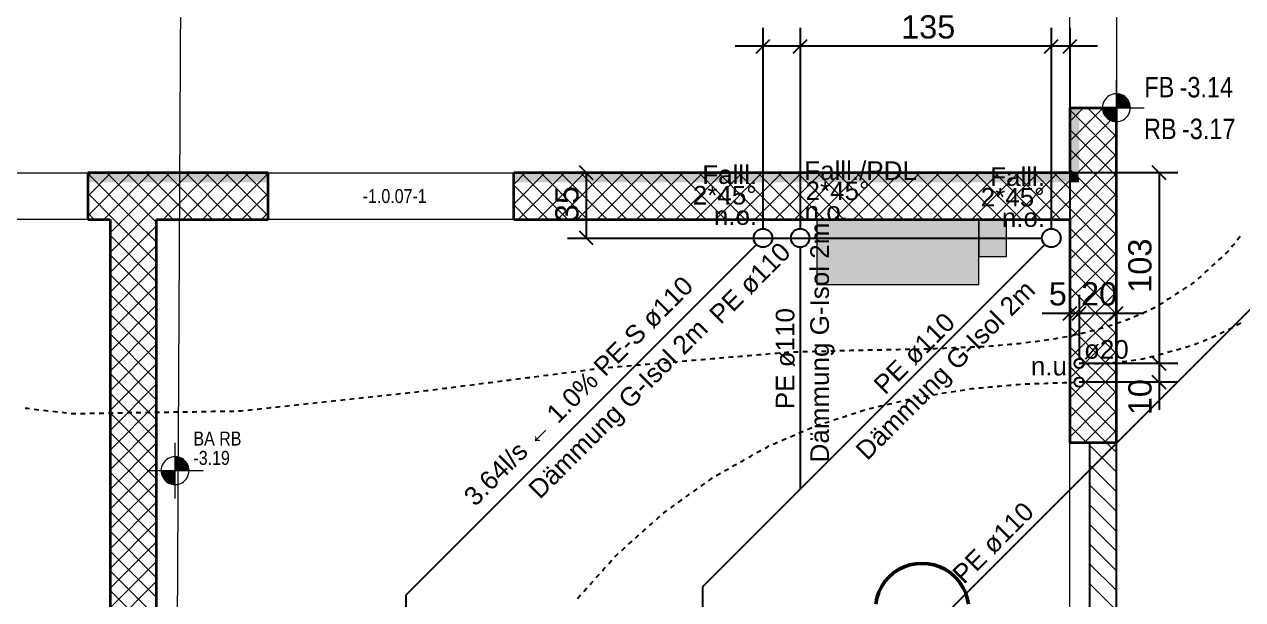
# Model space of a CAD drawing. Extents: x 885 to 2021, y 330 to 1122.
# Drawn here: x 1270 to 1401, y 587.7 to 649.6 of the extents above; entities that cross this region are included whole.
import ezdxf
from ezdxf.lldxf.tags import DXFTag

# ---------------------------------------------------------------- set-up
doc = ezdxf.new("R2010")
doc.units = 0
doc.layers.get('0').update_dxf_attribs({"lineweight": 25})
for name, color, linetype, lineweight in [('- Revision Neu', 7, 'Continuous', 25), ('000 Kataster Abbruch', 7, 'Continuous', 25), ('015 Innenwände Bauteilschraffuren Neu', 7, 'Continuous', 25), ('015 Innenwände Neu', 7, 'Continuous', 25), ('080 Raum Innen Kontur Neu', 7, 'Continuous', 25), ('111 Bemassung Ausführung Koten Neu', 7, 'Continuous', 25), ('160 Beschriftungen Ausführung Neu', 7, 'Continuous', 25), ('260 Kennzeichnung Sichtbeton Neu', 7, 'Continuous', 25), ('321 Sanitär Bemassung Neu', 7, 'Continuous', 25)]:
    doc.layers.add(name, color=color, linetype=linetype, lineweight=lineweight)
for name, color, linetype, lineweight, true_color in [('A_Deckendurchbruch', 1, 'Continuous', 18, 0xff0000), ('S_Schmutzwasser_Einlage', 7, 'fein_strichliert', 25, 0xcc6600), ('S_Text_Einlage', 7, 'Continuous', 25, 0x99ff99)]:
    doc.layers.add(name, color=color, linetype=linetype, lineweight=lineweight, true_color=true_color)
doc.styles.get("Standard").update_dxf_attribs({"font": 'arial.ttf'})
tags = doc.linetypes.add('Blase - eng', pattern='A,0,[2,5773_032 -1.UG1.shx,S=0.003987,R=0,X=-6.43284e-05,Y=0.012246],-0.5,0', length=0.5).pattern_tags.tags
tags[14:15] = [DXFTag(74, 4), DXFTag(75, 0), DXFTag(340, '0'), DXFTag(46, 1.0), DXFTag(50, 0.0), DXFTag(44, 0.0), DXFTag(45, 0.0)]
tags[12:13] = [DXFTag(74, 4), DXFTag(75, 0), DXFTag(340, '0'), DXFTag(46, 1.0), DXFTag(50, 0.0), DXFTag(44, 0.0), DXFTag(45, 0.0)]
tags = doc.linetypes.add('fein_strichliert', pattern=[4, 1, -2, 1]).pattern_tags.tags
tags[8:9] = [DXFTag(74, 4), DXFTag(75, 0), DXFTag(340, '0'), DXFTag(46, 0.0), DXFTag(50, 0.0), DXFTag(44, 0.0), DXFTag(45, 0.0)]
tags[6:7] = [DXFTag(74, 4), DXFTag(75, 0), DXFTag(340, '0'), DXFTag(46, 0.0), DXFTag(50, 0.0), DXFTag(44, 0.0), DXFTag(45, 0.0)]
tags[4:5] = [DXFTag(74, 4), DXFTag(75, 0), DXFTag(340, '0'), DXFTag(46, 0.0), DXFTag(50, 0.0), DXFTag(44, 0.0), DXFTag(45, 0.0)]
tags = doc.linetypes.add('Strich 2_1mm', pattern=[0.003, 0.002, -0.001]).pattern_tags.tags
tags[6:7] = [DXFTag(74, 4), DXFTag(75, 0), DXFTag(340, '0'), DXFTag(46, 1.0), DXFTag(50, 0.0), DXFTag(44, 0.0), DXFTag(45, 0.0)]
tags[4:5] = [DXFTag(74, 4), DXFTag(75, 0), DXFTag(340, '0'), DXFTag(46, 1.0), DXFTag(50, 0.0), DXFTag(44, 0.0), DXFTag(45, 0.0)]

msp = doc.modelspace()

# ---------------------------------------------------------------- linework, layer by layer
at = {"layer": '- Revision Neu', "color": 0, "linetype": 'Blase - eng', "lineweight": 50, "ltscale": 0.125}
for p, q in [((1363.97, 590.96), (1363.42, 590.6)), ((1364.56, 591.25), (1363.97, 590.96)), ((1365.18, 591.46), (1364.56, 591.25)), ((1365.83, 591.59), (1365.18, 591.46)), ((1366.49, 591.63), (1365.83, 591.59)), ((1367.14, 591.59), (1366.49, 591.63)), ((1367.79, 591.46), (1367.14, 591.59)), ((1368.41, 591.25), (1367.79, 591.46)), ((1369, 590.96), (1368.41, 591.25)), ((1369.55, 590.6), (1369, 590.96)), ((1362.49, 589.67), (1362.13, 589.12)), ((1362.93, 590.16), (1362.49, 589.67)), ((1363.42, 590.6), (1362.93, 590.16)), ((1370.05, 590.16), (1369.55, 590.6)), ((1370.48, 589.67), (1370.05, 590.16)), ((1370.85, 589.12), (1370.48, 589.67)), ((1361.84, 588.53), (1361.63, 587.91)), ((1362.13, 589.12), (1361.84, 588.53)), ((1371.14, 588.53), (1370.85, 589.12)), ((1371.35, 587.91), (1371.14, 588.53)), ((1361.63, 587.91), (1361.5, 587.26)), ((1371.48, 587.26), (1371.35, 587.91))]:
    msp.add_line(p, q, dxfattribs=at)
at = {"color": 0, "lineweight": -2}
for p, q in [((1437.62, 654.8), (1360.07, 577.25)), ((1348.67, 625.9), (1310.98, 588.21)), ((1379.67, 625.9), (1342.87, 589.1)), ((1310.98, 588.21), (1310.98, 511.08)), ((1342.87, 589.1), (1342.87, 527.72))]:
    msp.add_line(p, q, dxfattribs=at)
at = {"color": 0, "linetype": 'ByBlock', "lineweight": -2, "ltscale": 0.35}
for p, q in [((1349.38, 649.2), (1349.38, 627.6)), ((1353.38, 649.2), (1353.38, 627.6)), ((1380.38, 649.2), (1380.38, 627.6)), ((1382.38, 649.2), (1382.38, 628.6)), ((1385.35, 647.2), (1346.41, 647.2)), ((1348.64, 646.46), (1350.12, 647.95)), ((1352.64, 646.46), (1354.12, 647.95)), ((1379.64, 646.46), (1381.12, 647.95)), ((1381.64, 646.46), (1383.12, 647.95)), ((1331.12, 632.86), (1329.64, 634.35)), ((1392.72, 632.86), (1391.24, 634.35)), ((1332.38, 633.6), (1322.58, 633.6)), ((1330.38, 633.6), (1330.38, 626.6)), ((1393.98, 633.6), (1382.38, 633.6)), ((1391.98, 633.6), (1391.98, 608.13)), ((1328.38, 626.6), (1379.38, 626.6)), ((1331.12, 625.86), (1329.64, 627.35)), ((1382.38, 620.5), (1382.38, 613.67)), ((1383.38, 620.5), (1383.38, 613.6)), ((1387.38, 620.5), (1387.38, 616.28)), ((1390.35, 618.5), (1379.41, 618.5)), ((1381.64, 617.76), (1383.12, 619.25)), ((1382.64, 617.76), (1384.12, 619.25)), ((1386.64, 617.76), (1388.12, 619.25)), ((1393.98, 613.1), (1383.38, 613.1)), ((1392.72, 612.36), (1391.24, 613.84)), ((1392.72, 610.36), (1391.24, 611.84)), ((1393.98, 611.1), (1383.38, 611.1))]:
    msp.add_line(p, q, dxfattribs=at)
at = {"color": 0, "linetype": 'Continuous', "lineweight": -2}
for p, q in [((1400.54, 626.58), (1400.38, 626.38)), ((1400.69, 626.77), (1400.54, 626.58)), ((1399.25, 625.05), (1399.07, 624.88)), ((1399.43, 625.22), (1399.25, 625.05)), ((1399.91, 625.8), (1399.75, 625.6)), ((1400.07, 625.99), (1399.91, 625.8)), ((1397.78, 623.7), (1397.59, 623.53)), ((1397.96, 623.86), (1397.78, 623.7)), ((1398.51, 624.37), (1398.33, 624.2)), ((1398.7, 624.54), (1398.51, 624.37)), ((1396.31, 622.34), (1396.12, 622.17)), ((1396.49, 622.51), (1396.31, 622.34)), ((1397.04, 623.02), (1396.86, 622.85)), ((1397.23, 623.19), (1397.04, 623.02)), ((1394.7, 621.16), (1394.49, 621.03)), ((1394.91, 621.3), (1394.7, 621.16)), ((1395.54, 621.71), (1395.33, 621.57)), ((1395.75, 621.84), (1395.54, 621.71)), ((1392.18, 619.53), (1391.97, 619.4)), ((1392.39, 619.67), (1392.18, 619.53)), ((1393.02, 620.08), (1392.81, 619.94)), ((1393.23, 620.21), (1393.02, 620.08)), ((1393.86, 620.62), (1393.65, 620.48)), ((1394.07, 620.76), (1393.86, 620.62)), ((1389.73, 618.29), (1389.5, 618.19)), ((1390.41, 618.6), (1390.19, 618.49)), ((1390.64, 618.71), (1390.41, 618.6)), ((1391.32, 619.03), (1391.09, 618.93)), ((1391.54, 619.14), (1391.32, 619.03)), ((1385.97, 616.94), (1385.73, 616.87)), ((1386.69, 617.16), (1386.45, 617.08)), ((1386.92, 617.24), (1386.69, 617.16)), ((1387.64, 617.48), (1387.4, 617.4)), ((1387.87, 617.55), (1387.64, 617.48)), ((1388.57, 617.82), (1388.34, 617.73)), ((1388.81, 617.91), (1388.57, 617.82)), ((1389.5, 618.19), (1389.27, 618.1)), ((1399.64, 616.88), (1399.87, 616.99)), ((1400.31, 617.22), (1400.52, 617.35)), ((1400.52, 617.35), (1400.74, 617.47)), ((1379.87, 615.61), (1379.62, 615.58)), ((1380.12, 615.65), (1379.87, 615.61)), ((1380.85, 615.78), (1380.61, 615.73)), ((1381.1, 615.82), (1380.85, 615.78)), ((1381.84, 615.95), (1381.59, 615.91)), ((1382.09, 615.99), (1381.84, 615.95)), ((1382.82, 616.15), (1382.57, 616.1)), ((1383.06, 616.2), (1382.82, 616.15)), ((1383.8, 616.37), (1383.55, 616.31)), ((1384.04, 616.42), (1383.8, 616.37)), ((1384.77, 616.61), (1384.52, 616.54)), ((1385.01, 616.67), (1384.77, 616.61)), ((1385.73, 616.87), (1385.49, 616.8)), ((1396.69, 615.53), (1396.92, 615.63)), ((1396.92, 615.63), (1397.15, 615.72)), ((1397.61, 615.91), (1397.82, 615.99)), ((1397.82, 615.99), (1397.84, 616)), ((1397.84, 616), (1398.07, 616.11)), ((1398.52, 616.33), (1398.74, 616.44)), ((1398.74, 616.44), (1398.97, 616.55)), ((1399.42, 616.77), (1399.64, 616.88)), ((1351.92, 614.28), (1351.67, 614.26)), ((1352.17, 614.3), (1351.92, 614.28)), ((1352.91, 614.34), (1352.66, 614.33)), ((1353.16, 614.34), (1352.91, 614.34)), ((1353.91, 614.36), (1353.66, 614.36)), ((1354.16, 614.37), (1353.91, 614.36)), ((1354.91, 614.39), (1354.66, 614.38)), ((1355.16, 614.4), (1354.91, 614.39)), ((1355.91, 614.42), (1355.66, 614.41)), ((1356.16, 614.42), (1355.91, 614.42)), ((1356.91, 614.44), (1356.66, 614.44)), ((1357.16, 614.45), (1356.91, 614.44)), ((1357.91, 614.47), (1357.66, 614.46)), ((1358.16, 614.48), (1357.91, 614.47)), ((1358.91, 614.5), (1358.66, 614.49)), ((1359.16, 614.5), (1358.91, 614.5)), ((1359.91, 614.52), (1359.66, 614.52)), ((1360.16, 614.52), (1359.91, 614.52)), ((1360.91, 614.54), (1360.66, 614.53)), ((1361.16, 614.54), (1360.91, 614.54)), ((1361.91, 614.56), (1361.66, 614.55)), ((1362.16, 614.56), (1361.91, 614.56)), ((1362.91, 614.57), (1362.66, 614.57)), ((1363.16, 614.58), (1362.91, 614.57)), ((1363.91, 614.59), (1363.66, 614.59)), ((1364.16, 614.6), (1363.91, 614.59)), ((1364.91, 614.61), (1364.66, 614.61)), ((1365.16, 614.62), (1364.91, 614.61)), ((1365.91, 614.63), (1365.66, 614.63)), ((1366.16, 614.63), (1365.91, 614.63)), ((1366.76, 614.65), (1366.66, 614.64)), ((1366.91, 614.65), (1366.76, 614.65)), ((1367.16, 614.66), (1366.91, 614.65)), ((1367.91, 614.7), (1367.66, 614.68)), ((1368.16, 614.71), (1367.91, 614.7)), ((1368.91, 614.74), (1368.66, 614.73)), ((1369.16, 614.75), (1368.91, 614.74)), ((1369.91, 614.78), (1369.66, 614.77)), ((1370.16, 614.79), (1369.91, 614.78)), ((1370.91, 614.83), (1370.66, 614.82)), ((1371.16, 614.84), (1370.91, 614.83)), ((1371.91, 614.87), (1371.66, 614.86)), ((1372.16, 614.88), (1371.91, 614.87)), ((1372.91, 614.91), (1372.66, 614.9)), ((1373.16, 614.92), (1372.91, 614.91)), ((1373.9, 614.97), (1373.65, 614.95)), ((1374.15, 614.99), (1373.9, 614.97)), ((1374.9, 615.06), (1374.65, 615.03)), ((1375.15, 615.08), (1374.9, 615.06)), ((1375.9, 615.14), (1375.65, 615.12)), ((1376.15, 615.16), (1375.9, 615.14)), ((1376.89, 615.23), (1376.64, 615.21)), ((1376.93, 615.23), (1376.89, 615.23)), ((1377.14, 615.26), (1376.93, 615.23)), ((1377.88, 615.36), (1377.64, 615.32)), ((1378.13, 615.39), (1377.88, 615.36)), ((1378.88, 615.49), (1378.63, 615.45)), ((1379.12, 615.52), (1378.88, 615.49)), ((1392.88, 614.32), (1393.12, 614.39)), ((1393.12, 614.39), (1393.36, 614.46)), ((1393.84, 614.59), (1394.08, 614.66)), ((1394.08, 614.66), (1394.32, 614.73)), ((1394.8, 614.86), (1395.05, 614.93)), ((1395.05, 614.93), (1395.29, 615)), ((1395.76, 615.16), (1395.99, 615.25)), ((1395.99, 615.25), (1396.22, 615.34)), ((1336.97, 613.01), (1336.72, 612.99)), ((1337.22, 613.04), (1336.97, 613.01)), ((1337.97, 613.1), (1337.72, 613.08)), ((1338.22, 613.12), (1337.97, 613.1)), ((1338.96, 613.18), (1338.71, 613.16)), ((1339.21, 613.2), (1338.96, 613.18)), ((1339.96, 613.27), (1339.71, 613.25)), ((1340.21, 613.29), (1339.96, 613.27)), ((1340.96, 613.35), (1340.71, 613.33)), ((1341.21, 613.37), (1340.96, 613.35)), ((1341.95, 613.44), (1341.7, 613.42)), ((1342.2, 613.46), (1341.95, 613.44)), ((1342.95, 613.52), (1342.7, 613.5)), ((1343.2, 613.54), (1342.95, 613.52)), ((1343.95, 613.61), (1343.7, 613.59)), ((1344.19, 613.63), (1343.95, 613.61)), ((1344.94, 613.69), (1344.69, 613.67)), ((1345.19, 613.71), (1344.94, 613.69)), ((1345.94, 613.78), (1345.69, 613.75)), ((1346.19, 613.8), (1345.94, 613.78)), ((1346.93, 613.86), (1346.69, 613.84)), ((1347.18, 613.88), (1346.93, 613.86)), ((1347.93, 613.94), (1347.68, 613.92)), ((1348.18, 613.97), (1347.93, 613.94)), ((1348.93, 614.03), (1348.68, 614.01)), ((1349.18, 614.05), (1348.93, 614.03)), ((1349.92, 614.11), (1349.67, 614.09)), ((1350.17, 614.14), (1349.92, 614.11)), ((1350.92, 614.2), (1350.67, 614.18)), ((1351.17, 614.22), (1350.92, 614.2)), ((1383.88, 613.1), (1384.25, 613.1)), ((1384.25, 613.1), (1384.5, 613.11)), ((1385, 613.11), (1385.04, 613.11)), ((1385.04, 613.11), (1385.25, 613.12)), ((1385.25, 613.12), (1385.5, 613.13)), ((1386, 613.15), (1386.21, 613.16)), ((1386.21, 613.16), (1386.25, 613.17)), ((1386.25, 613.17), (1386.5, 613.19)), ((1387, 613.22), (1387.25, 613.24)), ((1387.25, 613.24), (1387.37, 613.25)), ((1387.37, 613.25), (1387.49, 613.26)), ((1387.99, 613.32), (1388.24, 613.34)), ((1388.24, 613.34), (1388.49, 613.37)), ((1388.98, 613.44), (1389.23, 613.47)), ((1389.23, 613.47), (1389.48, 613.51)), ((1389.97, 613.59), (1390.22, 613.63)), ((1390.22, 613.63), (1390.46, 613.68)), ((1390.95, 613.78), (1391.19, 613.85)), ((1391.19, 613.85), (1391.44, 613.91)), ((1391.92, 614.05), (1392.16, 614.12)), ((1392.16, 614.12), (1392.4, 614.18)), ((1325.05, 611.69), (1324.8, 611.65)), ((1325.29, 611.72), (1325.05, 611.69)), ((1326.04, 611.81), (1325.79, 611.78)), ((1326.29, 611.84), (1326.04, 611.81)), ((1327.03, 611.94), (1326.78, 611.91)), ((1327.28, 611.97), (1327.03, 611.94)), ((1328.02, 612.07), (1327.77, 612.04)), ((1328.27, 612.1), (1328.02, 612.07)), ((1329.01, 612.19), (1328.77, 612.16)), ((1329.26, 612.23), (1329.01, 612.19)), ((1330.01, 612.32), (1329.76, 612.29)), ((1330.25, 612.35), (1330.01, 612.32)), ((1331, 612.45), (1330.75, 612.42)), ((1331.25, 612.48), (1331, 612.45)), ((1331.99, 612.58), (1331.74, 612.54)), ((1332.24, 612.61), (1331.99, 612.58)), ((1332.98, 612.68), (1332.74, 612.65)), ((1333.23, 612.7), (1332.98, 612.68)), ((1333.98, 612.76), (1333.73, 612.74)), ((1334.23, 612.78), (1333.98, 612.76)), ((1334.98, 612.84), (1334.73, 612.82)), ((1335.23, 612.87), (1334.98, 612.84)), ((1335.97, 612.93), (1335.72, 612.91)), ((1336.22, 612.95), (1335.97, 612.93)), ((1315.13, 610.41), (1314.88, 610.38)), ((1315.38, 610.44), (1315.13, 610.41)), ((1316.12, 610.54), (1315.87, 610.51)), ((1316.37, 610.57), (1316.12, 610.54)), ((1317.11, 610.67), (1316.86, 610.64)), ((1317.36, 610.7), (1317.11, 610.67)), ((1318.1, 610.79), (1317.86, 610.76)), ((1318.35, 610.83), (1318.1, 610.79)), ((1319.1, 610.92), (1318.85, 610.89)), ((1319.34, 610.95), (1319.1, 610.92)), ((1320.09, 611.05), (1319.84, 611.02)), ((1320.34, 611.08), (1320.09, 611.05)), ((1321.08, 611.18), (1320.83, 611.14)), ((1321.33, 611.21), (1321.08, 611.18)), ((1322.07, 611.3), (1321.82, 611.27)), ((1322.32, 611.34), (1322.07, 611.3)), ((1323.06, 611.43), (1322.82, 611.4)), ((1323.31, 611.46), (1323.06, 611.43)), ((1324.05, 611.56), (1323.81, 611.53)), ((1324.3, 611.59), (1324.05, 611.56)), ((1371.58, 610.38), (1371.67, 610.39)), ((1371.67, 610.39), (1371.83, 610.41)), ((1371.83, 610.41), (1372.08, 610.43)), ((1372.58, 610.48), (1372.83, 610.5)), ((1372.83, 610.5), (1373.08, 610.52)), ((1373.57, 610.57), (1373.82, 610.59)), ((1373.82, 610.59), (1374.07, 610.61)), ((1374.57, 610.66), (1374.82, 610.68)), ((1374.82, 610.68), (1375.07, 610.71)), ((1375.57, 610.75), (1375.82, 610.77)), ((1375.82, 610.77), (1376.06, 610.8)), ((1376.56, 610.84), (1376.81, 610.87)), ((1376.81, 610.87), (1377.06, 610.89)), ((1377.56, 610.92), (1377.81, 610.93)), ((1377.81, 610.93), (1378.06, 610.93)), ((1378.56, 610.95), (1378.81, 610.96)), ((1378.81, 610.96), (1379.06, 610.97)), ((1379.56, 610.98), (1379.81, 610.99)), ((1379.81, 610.99), (1380.06, 611)), ((1380.56, 611.02), (1380.81, 611.03)), ((1380.81, 611.03), (1381.06, 611.03)), ((1381.56, 611.05), (1381.81, 611.06)), ((1381.81, 611.06), (1382.06, 611.07)), ((1382.56, 611.08), (1382.81, 611.09)), ((1382.81, 611.09), (1382.88, 611.09)), ((1303.2, 609.07), (1302.96, 609.04)), ((1303.45, 609.1), (1303.2, 609.07)), ((1304.2, 609.18), (1303.95, 609.15)), ((1304.45, 609.2), (1304.2, 609.18)), ((1305.19, 609.28), (1304.94, 609.26)), ((1305.44, 609.31), (1305.19, 609.28)), ((1306.19, 609.39), (1305.94, 609.36)), ((1306.44, 609.42), (1306.19, 609.39)), ((1307.18, 609.5), (1306.93, 609.47)), ((1307.43, 609.53), (1307.18, 609.5)), ((1308.18, 609.61), (1307.93, 609.58)), ((1308.42, 609.63), (1308.18, 609.61)), ((1309.17, 609.71), (1308.92, 609.69)), ((1309.42, 609.74), (1309.17, 609.71)), ((1310.16, 609.82), (1309.91, 609.79)), ((1310.41, 609.85), (1310.16, 609.82)), ((1311.16, 609.93), (1310.91, 609.9)), ((1311.41, 609.96), (1311.16, 609.93)), ((1312.15, 610.04), (1311.9, 610.01)), ((1312.4, 610.06), (1312.15, 610.04)), ((1313.14, 610.16), (1312.9, 610.13)), ((1313.39, 610.19), (1313.14, 610.16)), ((1314.14, 610.29), (1313.89, 610.25)), ((1314.38, 610.32), (1314.14, 610.29)), ((1363.96, 609.01), (1364.2, 609.06)), ((1364.69, 609.18), (1364.93, 609.23)), ((1364.93, 609.23), (1365.18, 609.29)), ((1365.66, 609.41), (1365.91, 609.46)), ((1365.91, 609.46), (1366.11, 609.51)), ((1366.11, 609.51), (1366.15, 609.52)), ((1366.65, 609.6), (1366.89, 609.63)), ((1366.89, 609.63), (1367.14, 609.67)), ((1367.63, 609.75), (1367.88, 609.79)), ((1367.88, 609.79), (1368.13, 609.83)), ((1368.62, 609.91), (1368.87, 609.95)), ((1368.87, 609.95), (1369.11, 609.99)), ((1369.61, 610.07), (1369.86, 610.1)), ((1369.86, 610.1), (1370.1, 610.14)), ((1370.6, 610.22), (1370.84, 610.26)), ((1370.84, 610.26), (1371.09, 610.3)), ((1270.3, 608.26), (1270.05, 608.28)), ((1270.54, 608.23), (1270.3, 608.26)), ((1271.29, 608.14), (1271.04, 608.17)), ((1271.54, 608.11), (1271.29, 608.14)), ((1272.28, 608.03), (1272.04, 608.06)), ((1272.53, 608), (1272.28, 608.03)), ((1273.28, 607.91), (1273.03, 607.94)), ((1273.53, 607.89), (1273.28, 607.91)), ((1274.27, 607.8), (1274.02, 607.83)), ((1274.52, 607.77), (1274.27, 607.8)), ((1277.26, 607.73), (1277.01, 607.73)), ((1277.51, 607.74), (1277.26, 607.73)), ((1278.26, 607.75), (1278.01, 607.75)), ((1278.51, 607.75), (1278.26, 607.75)), ((1279.26, 607.77), (1279.01, 607.76)), ((1279.51, 607.77), (1279.26, 607.77)), ((1280.26, 607.78), (1280.01, 607.78)), ((1280.51, 607.78), (1280.26, 607.78)), ((1281.26, 607.8), (1281.01, 607.79)), ((1281.51, 607.8), (1281.26, 607.8)), ((1282.26, 607.81), (1282.01, 607.81)), ((1282.51, 607.82), (1282.26, 607.81)), ((1283.26, 607.83), (1283.01, 607.82)), ((1283.51, 607.83), (1283.26, 607.83)), ((1284.26, 607.84), (1284.01, 607.84)), ((1284.51, 607.85), (1284.26, 607.84)), ((1285.26, 607.86), (1285.01, 607.85)), ((1285.51, 607.86), (1285.26, 607.86)), ((1286.26, 607.87), (1286.01, 607.87)), ((1286.51, 607.88), (1286.26, 607.87)), ((1287.26, 607.89), (1287.01, 607.89)), ((1287.51, 607.89), (1287.26, 607.89)), ((1288.26, 607.9), (1288.01, 607.9)), ((1288.51, 607.91), (1288.26, 607.9)), ((1289.26, 607.92), (1289.01, 607.92)), ((1289.51, 607.92), (1289.26, 607.92)), ((1290.26, 607.94), (1290.01, 607.93)), ((1290.51, 607.94), (1290.26, 607.94)), ((1291.26, 607.95), (1291.01, 607.95)), ((1291.51, 607.96), (1291.26, 607.95)), ((1292.26, 607.97), (1292.01, 607.96)), ((1292.51, 607.97), (1292.26, 607.97)), ((1293.15, 607.98), (1293.01, 607.98)), ((1293.26, 607.99), (1293.15, 607.98)), ((1293.51, 608.02), (1293.26, 607.99)), ((1294.26, 608.1), (1294.01, 608.07)), ((1294.5, 608.13), (1294.26, 608.1)), ((1295.25, 608.21), (1295, 608.18)), ((1295.5, 608.23), (1295.25, 608.21)), ((1296.24, 608.32), (1296, 608.29)), ((1296.49, 608.34), (1296.24, 608.32)), ((1297.24, 608.42), (1296.99, 608.4)), ((1297.49, 608.45), (1297.24, 608.42)), ((1298.23, 608.53), (1297.98, 608.5)), ((1298.48, 608.56), (1298.23, 608.53)), ((1299.23, 608.64), (1298.98, 608.61)), ((1299.48, 608.66), (1299.23, 608.64)), ((1300.22, 608.75), (1299.97, 608.72)), ((1300.47, 608.77), (1300.22, 608.75)), ((1301.22, 608.85), (1300.97, 608.83)), ((1301.46, 608.88), (1301.22, 608.85)), ((1302.21, 608.96), (1301.96, 608.93)), ((1302.46, 608.99), (1302.21, 608.96)), ((1358.89, 607.66), (1359.13, 607.74)), ((1359.13, 607.74), (1359.37, 607.81)), ((1359.84, 607.97), (1360.08, 608.05)), ((1360.08, 608.05), (1360.32, 608.12)), ((1360.8, 608.26), (1361.04, 608.32)), ((1361.04, 608.32), (1361.28, 608.38)), ((1361.77, 608.49), (1362.01, 608.55)), ((1362.01, 608.55), (1362.26, 608.61)), ((1362.74, 608.72), (1362.99, 608.78)), ((1362.99, 608.78), (1363.23, 608.83)), ((1363.72, 608.95), (1363.96, 609.01)), ((1275.14, 607.7), (1275.02, 607.72)), ((1275.26, 607.7), (1275.14, 607.7)), ((1275.51, 607.71), (1275.26, 607.7)), ((1276.26, 607.72), (1276.01, 607.72)), ((1276.51, 607.72), (1276.26, 607.72)), ((1355.09, 606.41), (1355.27, 606.49)), ((1355.27, 606.49), (1355.32, 606.51)), ((1355.32, 606.51), (1355.56, 606.58)), ((1356.04, 606.74), (1356.27, 606.82)), ((1356.27, 606.82), (1356.51, 606.89)), ((1356.99, 607.05), (1357.22, 607.12)), ((1357.22, 607.12), (1357.46, 607.2)), ((1357.94, 607.35), (1358.18, 607.43)), ((1358.18, 607.43), (1358.41, 607.51)), ((1352.33, 605.24), (1352.56, 605.33)), ((1352.56, 605.33), (1352.79, 605.43)), ((1353.25, 605.63), (1353.48, 605.73)), ((1353.48, 605.73), (1353.71, 605.83)), ((1354.17, 606.02), (1354.4, 606.12)), ((1354.4, 606.12), (1354.63, 606.22)), ((1349.6, 604.01), (1349.82, 604.13)), ((1349.82, 604.13), (1350.03, 604.25)), ((1350.49, 604.45), (1350.72, 604.55)), ((1350.72, 604.55), (1350.95, 604.65)), ((1351.41, 604.84), (1351.64, 604.94)), ((1351.64, 604.94), (1351.87, 605.04)), ((1346.98, 602.54), (1347.2, 602.67)), ((1347.2, 602.67), (1347.41, 602.79)), ((1347.85, 603.03), (1348.07, 603.15)), ((1348.07, 603.15), (1348.29, 603.28)), ((1348.72, 603.52), (1348.94, 603.64)), ((1348.94, 603.64), (1349.16, 603.76)), ((1344.36, 601.08), (1344.58, 601.2)), ((1344.58, 601.2), (1344.8, 601.33)), ((1345.23, 601.57), (1345.45, 601.69)), ((1345.45, 601.69), (1345.67, 601.81)), ((1346.11, 602.06), (1346.32, 602.18)), ((1346.32, 602.18), (1346.54, 602.3)), ((1342.72, 599.93), (1342.93, 600.08)), ((1342.93, 600.08), (1343.13, 600.22)), ((1343.54, 600.52), (1343.74, 600.66)), ((1343.74, 600.66), (1343.94, 600.81)), ((1341.1, 598.77), (1341.3, 598.92)), ((1341.3, 598.92), (1341.5, 599.06)), ((1341.91, 599.35), (1342.11, 599.5)), ((1342.11, 599.5), (1342.32, 599.64)), ((1338.86, 597.17), (1339.06, 597.32)), ((1339.47, 597.61), (1339.67, 597.75)), ((1339.67, 597.75), (1339.88, 597.9)), ((1340.28, 598.19), (1340.49, 598.33)), ((1340.49, 598.33), (1340.69, 598.48)), ((1337.36, 595.85), (1337.54, 596.02)), ((1337.92, 596.35), (1338.1, 596.52)), ((1338.1, 596.52), (1338.29, 596.68)), ((1338.66, 597.02), (1338.72, 597.07)), ((1338.72, 597.07), (1338.86, 597.17)), ((1335.86, 594.52), (1336.05, 594.69)), ((1336.42, 595.02), (1336.61, 595.19)), ((1336.61, 595.19), (1336.8, 595.35)), ((1337.17, 595.69), (1337.36, 595.85)), ((1334.37, 593.19), (1334.56, 593.35)), ((1334.93, 593.69), (1335.12, 593.85)), ((1335.12, 593.85), (1335.31, 594.02)), ((1335.68, 594.35), (1335.86, 594.52)), ((1333.47, 592.33), (1333.63, 592.52)), ((1333.63, 592.52), (1333.67, 592.56)), ((1333.67, 592.56), (1333.81, 592.69)), ((1334.19, 593.02), (1334.37, 593.19)), ((1332.13, 590.84), (1332.29, 591.03)), ((1332.29, 591.03), (1332.46, 591.22)), ((1332.8, 591.59), (1332.96, 591.77)), ((1332.96, 591.77), (1333.13, 591.96)), ((1330.79, 589.36), (1330.95, 589.54)), ((1330.95, 589.54), (1331.12, 589.73)), ((1331.46, 590.1), (1331.62, 590.29)), ((1331.62, 590.29), (1331.79, 590.47)), ((1329.61, 588.06), (1329.78, 588.24)), ((1330.12, 588.62), (1330.28, 588.8)), ((1330.28, 588.8), (1330.45, 588.99)), ((1329.45, 587.87), (1329.61, 588.06))]:
    msp.add_line(p, q, dxfattribs=at)
at = {"color": 0, "linetype": 'ByBlock', "lineweight": -2, "ltscale": 0.25}
for centre, radius in [((1349.38, 626.6), 1), ((1353.38, 626.6), 1), ((1380.38, 626.6), 1), ((1383.38, 613.1), 0.5), ((1383.38, 611.1), 0.5)]:
    msp.add_circle(centre, radius, dxfattribs=at)
at = {"layer": '000 Kataster Abbruch', "color": 0, "linetype": 'Strich 2_1mm', "lineweight": 13, "ltscale": 0.002197}
msp.add_line((1286.37, 569.73), (1287.43, 781.25), dxfattribs=at)
at = {"layer": '015 Innenwände Bauteilschraffuren Neu', "color": 0, "linetype": 'Continuous', "lineweight": 0, "ltscale": 0.0169}
for p, q in [((1382.38, 639.13), (1383.85, 640.6)), ((1382.38, 637.01), (1385.97, 640.6)), ((1387.38, 637.49), (1384.27, 640.6)), ((1387.38, 639.62), (1386.39, 640.6)), ((1387.38, 635.37), (1382.38, 640.37)), ((1382.38, 634.89), (1387.38, 639.89)), ((1387.03, 633.6), (1382.38, 638.25)), ((1383.21, 633.6), (1387.38, 637.77)), ((1384.91, 633.6), (1382.38, 636.13)), ((1385.34, 633.6), (1387.38, 635.64)), ((1382.78, 633.6), (1382.38, 634.01)), ((1276.78, 633.23), (1277.15, 633.6)), ((1276.78, 631.11), (1279.27, 633.6)), ((1276.78, 628.99), (1281.39, 633.6)), ((1281.72, 628.6), (1276.78, 633.54)), ((1278.51, 628.6), (1283.51, 633.6)), ((1283.84, 628.6), (1278.84, 633.6)), ((1280.63, 628.6), (1285.63, 633.6)), ((1285.96, 628.6), (1280.96, 633.6)), ((1282.76, 628.6), (1287.76, 633.6)), ((1288.08, 628.6), (1283.08, 633.6)), ((1284.88, 628.6), (1289.88, 633.6)), ((1290.2, 628.6), (1285.2, 633.6)), ((1287, 628.6), (1292, 633.6)), ((1292.33, 628.6), (1287.33, 633.6)), ((1289.12, 628.6), (1294.12, 633.6)), ((1294.45, 628.6), (1289.45, 633.6)), ((1291.24, 628.6), (1296.18, 633.54)), ((1296.18, 628.99), (1291.57, 633.6)), ((1296.18, 631.11), (1293.69, 633.6)), ((1296.18, 633.24), (1295.81, 633.6)), ((1322.58, 632.36), (1323.82, 633.6)), ((1322.58, 630.24), (1325.94, 633.6)), ((1323.06, 628.6), (1328.06, 633.6)), ((1328.39, 628.6), (1323.39, 633.6)), ((1325.18, 628.6), (1330.18, 633.6)), ((1330.51, 628.6), (1325.51, 633.6)), ((1327.3, 628.6), (1332.3, 633.6)), ((1332.63, 628.6), (1327.63, 633.6)), ((1329.42, 628.6), (1334.42, 633.6)), ((1334.75, 628.6), (1329.75, 633.6)), ((1331.55, 628.6), (1336.55, 633.6)), ((1336.87, 628.6), (1331.87, 633.6)), ((1333.67, 628.6), (1338.67, 633.6)), ((1338.99, 628.6), (1333.99, 633.6)), ((1335.79, 628.6), (1340.79, 633.6)), ((1341.12, 628.6), (1336.12, 633.6)), ((1337.91, 628.6), (1342.91, 633.6)), ((1343.24, 628.6), (1338.24, 633.6)), ((1340.03, 628.6), (1345.03, 633.6)), ((1345.36, 628.6), (1340.36, 633.6)), ((1342.15, 628.6), (1347.15, 633.6)), ((1347.48, 628.6), (1342.48, 633.6)), ((1344.27, 628.6), (1349.27, 633.6)), ((1349.6, 628.6), (1344.6, 633.6)), ((1346.4, 628.6), (1351.4, 633.6)), ((1351.72, 628.6), (1346.72, 633.6)), ((1348.52, 628.6), (1353.52, 633.6)), ((1353.84, 628.6), (1348.84, 633.6)), ((1350.64, 628.6), (1355.64, 633.6)), ((1355.97, 628.6), (1350.97, 633.6)), ((1352.76, 628.6), (1357.76, 633.6)), ((1358.09, 628.6), (1353.09, 633.6)), ((1354.88, 628.6), (1359.88, 633.6)), ((1360.21, 628.6), (1355.21, 633.6)), ((1357, 628.6), (1362, 633.6)), ((1362.33, 628.6), (1357.33, 633.6)), ((1359.12, 628.6), (1364.12, 633.6)), ((1364.45, 628.6), (1359.45, 633.6)), ((1361.24, 628.6), (1366.24, 633.6)), ((1366.57, 628.6), (1361.57, 633.6)), ((1363.37, 628.6), (1368.37, 633.6)), ((1368.69, 628.6), (1363.69, 633.6)), ((1365.49, 628.6), (1370.49, 633.6)), ((1370.81, 628.6), (1365.81, 633.6)), ((1367.61, 628.6), (1372.61, 633.6)), ((1372.94, 628.6), (1367.94, 633.6)), ((1369.73, 628.6), (1374.73, 633.6)), ((1375.06, 628.6), (1370.06, 633.6)), ((1371.85, 628.6), (1376.85, 633.6)), ((1377.18, 628.6), (1372.18, 633.6)), ((1373.97, 628.6), (1378.97, 633.6)), ((1379.3, 628.6), (1374.3, 633.6)), ((1376.09, 628.6), (1381.09, 633.6)), ((1381.42, 628.6), (1376.42, 633.6)), ((1378.21, 628.6), (1382.38, 632.77)), ((1382.38, 629.77), (1378.54, 633.6)), ((1382.38, 631.89), (1380.66, 633.6)), ((1382.38, 632.77), (1382.8, 633.18)), ((1387.38, 629.01), (1382.78, 633.6)), ((1382.8, 633.18), (1383.21, 633.6)), ((1383.86, 632.12), (1385.34, 633.6)), ((1387.38, 631.13), (1384.91, 633.6)), ((1384.92, 631.06), (1387.38, 633.52)), ((1387.38, 633.25), (1387.03, 633.6)), ((1279.6, 628.6), (1276.78, 631.42)), ((1293.36, 628.6), (1296.18, 631.42)), ((1326.27, 628.6), (1322.58, 632.29)), ((1382.38, 630.64), (1383.86, 632.12)), ((1385.66, 628.6), (1382.38, 631.89)), ((1385.98, 630), (1387.38, 631.4)), ((1324.15, 628.6), (1322.58, 630.17)), ((1380.34, 628.6), (1382.38, 630.64)), ((1382.46, 628.6), (1384.92, 631.06)), ((1384.58, 628.6), (1385.98, 630)), ((1277.48, 628.6), (1276.78, 629.3)), ((1295.48, 628.6), (1296.18, 629.3)), ((1383.54, 628.6), (1382.38, 629.77)), ((1386.7, 628.6), (1387.04, 628.94)), ((1387.04, 628.94), (1387.38, 629.28)), ((1279.18, 627.15), (1280.63, 628.6)), ((1279.18, 625.03), (1282.76, 628.6)), ((1279.18, 622.9), (1284.18, 627.9)), ((1284.18, 624.02), (1279.6, 628.6)), ((1284.18, 626.14), (1281.72, 628.6)), ((1284.18, 628.26), (1283.84, 628.6)), ((1382.38, 628.52), (1382.46, 628.6)), ((1382.38, 626.4), (1384.58, 628.6)), ((1382.38, 624.28), (1386.7, 628.6)), ((1387.38, 622.65), (1382.38, 627.65)), ((1387.38, 624.77), (1383.54, 628.6)), ((1387.38, 626.89), (1385.66, 628.6)), ((1284.18, 621.9), (1279.18, 626.9)), ((1382.38, 622.16), (1387.38, 627.16)), ((1279.18, 620.78), (1284.18, 625.78)), ((1284.18, 619.78), (1279.18, 624.78)), ((1387.38, 620.52), (1382.38, 625.52)), ((1382.38, 620.04), (1387.38, 625.04)), ((1279.18, 618.66), (1284.18, 623.66)), ((1284.18, 617.66), (1279.18, 622.66)), ((1387.38, 618.4), (1382.38, 623.4)), ((1382.38, 617.92), (1387.38, 622.92)), ((1279.18, 616.54), (1284.18, 621.54)), ((1387.38, 616.28), (1382.38, 621.28)), ((1284.18, 615.54), (1279.18, 620.54)), ((1382.38, 615.8), (1387.38, 620.8)), ((1279.18, 614.42), (1284.18, 619.42)), ((1284.18, 613.42), (1279.18, 618.42)), ((1387.38, 614.16), (1382.38, 619.16)), ((1382.38, 613.67), (1387.38, 618.67)), ((1279.18, 612.3), (1284.18, 617.3)), ((1387.38, 612.04), (1382.38, 617.04)), ((1284.18, 611.29), (1279.18, 616.29)), ((1382.38, 611.55), (1387.38, 616.55)), ((1279.18, 610.18), (1284.18, 615.18)), ((1387.38, 609.92), (1382.38, 614.92)), ((1382.38, 609.43), (1387.38, 614.43)), ((1284.18, 609.17), (1279.18, 614.17)), ((1279.18, 608.06), (1284.18, 613.06)), ((1284.18, 607.05), (1279.18, 612.05)), ((1387.38, 607.8), (1382.38, 612.8)), ((1382.38, 607.31), (1387.38, 612.31)), ((1279.18, 605.93), (1284.18, 610.93)), ((1387.38, 605.67), (1382.38, 610.67)), ((1284.18, 604.93), (1279.18, 609.93)), ((1382.38, 605.19), (1387.38, 610.19)), ((1279.18, 603.81), (1284.18, 608.81)), ((1284.18, 602.81), (1279.18, 607.81)), ((1386.33, 604.6), (1382.38, 608.55)), ((1383.91, 604.6), (1387.38, 608.07)), ((1279.18, 601.69), (1284.18, 606.69)), ((1384.21, 604.6), (1382.38, 606.43)), ((1284.18, 600.69), (1279.18, 605.69)), ((1386.03, 604.6), (1387.38, 605.95)), ((1279.18, 599.57), (1284.18, 604.57)), ((1384.48, 604.33), (1387.38, 601.43)), ((1386.33, 604.6), (1387.38, 603.55)), ((1284.18, 598.57), (1279.18, 603.57)), ((1279.18, 597.45), (1284.18, 602.45)), ((1284.18, 596.44), (1279.18, 601.44)), ((1384.48, 602.21), (1387.38, 599.31)), ((1279.18, 595.33), (1284.18, 600.33)), ((1384.48, 600.09), (1387.38, 597.19)), ((1284.18, 594.32), (1279.18, 599.32)), ((1279.18, 593.21), (1284.18, 598.21)), ((1384.48, 597.97), (1387.38, 595.07)), ((1284.18, 592.2), (1279.18, 597.2)), ((1279.18, 591.08), (1284.18, 596.08)), ((1284.18, 590.08), (1279.18, 595.08)), ((1384.48, 595.85), (1387.38, 592.95)), ((1279.18, 588.96), (1284.18, 593.96)), ((1384.48, 593.73), (1387.38, 590.83)), ((1284.18, 587.96), (1279.18, 592.96)), ((1279.18, 586.84), (1284.18, 591.84)), ((1284.18, 585.84), (1279.18, 590.84)), ((1384.48, 591.6), (1387.38, 588.7)), ((1279.18, 584.72), (1284.18, 589.72)), ((1384.48, 589.48), (1387.38, 586.58)), ((1284.18, 583.72), (1279.18, 588.72))]:
    msp.add_line(p, q, dxfattribs=at)
at = {"layer": '015 Innenwände Neu', "color": 0, "lineweight": 35}
for p, q in [((1382.38, 640.6), (1383.58, 640.6)), ((1382.38, 640.6), (1382.38, 633.6)), ((1383.58, 640.6), (1387.38, 640.6)), ((1387.38, 628.6), (1387.38, 640.6)), ((1296.18, 633.6), (1276.78, 633.6)), ((1276.78, 633.6), (1276.78, 628.6)), ((1296.18, 628.6), (1296.18, 633.6)), ((1322.58, 628.6), (1322.58, 633.6)), ((1382.38, 633.6), (1322.58, 633.6)), ((1276.78, 628.6), (1279.18, 628.6)), ((1279.18, 628.6), (1279.18, 481.6)), ((1284.18, 628.6), (1296.18, 628.6)), ((1284.18, 481.6), (1284.18, 628.6)), ((1322.58, 628.6), (1382.38, 628.6)), ((1382.38, 628.6), (1382.38, 604.6)), ((1387.38, 604.6), (1387.38, 628.6)), ((1387.38, 604.6), (1382.38, 604.6))]:
    msp.add_line(p, q, dxfattribs=at)
at = {"layer": '015 Innenwände Neu', "color": 0, "lineweight": -2}
for p, q in [((1384.48, 604.6), (1384.48, 574.6)), ((1387.38, 604.6), (1384.48, 604.6)), ((1387.38, 574.6), (1387.38, 604.6))]:
    msp.add_line(p, q, dxfattribs=at)
at = {"layer": '080 Raum Innen Kontur Neu', "color": 0, "linetype": 'Continuous', "lineweight": 13, "ltscale": 0.0169}
for p, q in [((1387.38, 758.22), (1387.38, 628.6)), ((1382.38, 633.6), (1382.38, 749.6)), ((1249.18, 633.6), (1382.38, 633.6)), ((1279.18, 628.6), (1253.18, 628.6)), ((1279.18, 548.6), (1279.18, 628.6)), ((1284.18, 628.6), (1284.18, 481.6)), ((1382.38, 628.6), (1284.18, 628.6)), ((1382.38, 481.6), (1382.38, 628.6)), ((1387.38, 628.6), (1387.38, 481.6))]:
    msp.add_line(p, q, dxfattribs=at)
at = {"layer": '111 Bemassung Ausführung Koten Neu', "color": 0, "lineweight": 13}
for p, q in [((1387.38, 637.6), (1387.38, 643.6)), ((1387.38, 637.6), (1387.38, 643.6)), ((1384.38, 640.6), (1390.38, 640.6)), ((1384.38, 640.6), (1390.38, 640.6))]:
    msp.add_line(p, q, dxfattribs=at)
at = {"layer": '111 Bemassung Ausführung Koten Neu', "color": 0, "linetype": 'Continuous', "lineweight": 13, "ltscale": 0.0169}
for p, q in [((1386.47, 641.79), (1386.32, 641.66)), ((1386.47, 641.79), (1386.32, 641.66)), ((1386.63, 641.9), (1386.47, 641.79)), ((1386.63, 641.9), (1386.47, 641.79)), ((1386.8, 641.99), (1386.63, 641.9)), ((1386.8, 641.99), (1386.63, 641.9)), ((1386.99, 642.05), (1386.8, 641.99)), ((1386.99, 642.05), (1386.8, 641.99)), ((1387.18, 642.09), (1386.99, 642.05)), ((1387.18, 642.09), (1386.99, 642.05)), ((1387.38, 642.1), (1387.18, 642.09)), ((1387.38, 642.1), (1387.18, 642.09)), ((1387.57, 642.09), (1387.38, 642.1)), ((1387.57, 642.09), (1387.38, 642.1)), ((1387.77, 642.05), (1387.57, 642.09)), ((1387.77, 642.05), (1387.57, 642.09)), ((1387.95, 641.99), (1387.77, 642.05)), ((1387.95, 641.99), (1387.77, 642.05)), ((1388.13, 641.9), (1387.95, 641.99)), ((1388.13, 641.9), (1387.95, 641.99)), ((1388.29, 641.79), (1388.13, 641.9)), ((1388.29, 641.79), (1388.13, 641.9)), ((1388.44, 641.66), (1388.29, 641.79)), ((1388.44, 641.66), (1388.29, 641.79)), ((1385.89, 640.8), (1385.88, 640.6)), ((1385.89, 640.8), (1385.88, 640.6)), ((1385.88, 640.6), (1385.89, 640.41)), ((1385.88, 640.6), (1385.89, 640.41)), ((1385.93, 640.99), (1385.89, 640.8)), ((1385.93, 640.99), (1385.89, 640.8)), ((1385.99, 641.18), (1385.93, 640.99)), ((1385.99, 641.18), (1385.93, 640.99)), ((1386.08, 641.35), (1385.99, 641.18)), ((1386.08, 641.35), (1385.99, 641.18)), ((1386.19, 641.52), (1386.08, 641.35)), ((1386.19, 641.52), (1386.08, 641.35)), ((1386.32, 641.66), (1386.19, 641.52)), ((1386.32, 641.66), (1386.19, 641.52)), ((1388.57, 641.52), (1388.44, 641.66)), ((1388.57, 641.52), (1388.44, 641.66)), ((1388.68, 641.35), (1388.57, 641.52)), ((1388.68, 641.35), (1388.57, 641.52)), ((1388.76, 641.18), (1388.68, 641.35)), ((1388.76, 641.18), (1388.68, 641.35)), ((1388.83, 640.99), (1388.76, 641.18)), ((1388.83, 640.99), (1388.76, 641.18)), ((1388.87, 640.8), (1388.83, 640.99)), ((1388.87, 640.8), (1388.83, 640.99)), ((1388.88, 640.6), (1388.87, 640.8)), ((1388.88, 640.6), (1388.87, 640.8)), ((1388.87, 640.41), (1388.88, 640.6)), ((1388.87, 640.41), (1388.88, 640.6)), ((1385.89, 640.41), (1385.93, 640.21)), ((1385.89, 640.41), (1385.93, 640.21)), ((1385.93, 640.21), (1385.99, 640.03)), ((1385.93, 640.21), (1385.99, 640.03)), ((1385.99, 640.03), (1386.08, 639.85)), ((1385.99, 640.03), (1386.08, 639.85)), ((1386.08, 639.85), (1386.19, 639.69)), ((1386.08, 639.85), (1386.19, 639.69)), ((1386.19, 639.69), (1386.32, 639.54)), ((1386.19, 639.69), (1386.32, 639.54)), ((1386.32, 639.54), (1386.47, 639.41)), ((1386.32, 639.54), (1386.47, 639.41)), ((1386.47, 639.41), (1386.63, 639.3)), ((1386.47, 639.41), (1386.63, 639.3)), ((1386.63, 639.3), (1386.8, 639.22)), ((1386.63, 639.3), (1386.8, 639.22)), ((1386.8, 639.22), (1386.99, 639.15)), ((1386.8, 639.22), (1386.99, 639.15)), ((1387.77, 639.15), (1387.95, 639.22)), ((1387.77, 639.15), (1387.95, 639.22)), ((1387.95, 639.22), (1388.13, 639.3)), ((1387.95, 639.22), (1388.13, 639.3)), ((1388.13, 639.3), (1388.29, 639.41)), ((1388.13, 639.3), (1388.29, 639.41)), ((1388.29, 639.41), (1388.44, 639.54)), ((1388.29, 639.41), (1388.44, 639.54)), ((1388.44, 639.54), (1388.57, 639.69)), ((1388.44, 639.54), (1388.57, 639.69)), ((1388.57, 639.69), (1388.68, 639.85)), ((1388.57, 639.69), (1388.68, 639.85)), ((1388.68, 639.85), (1388.76, 640.03)), ((1388.68, 639.85), (1388.76, 640.03)), ((1388.76, 640.03), (1388.83, 640.21)), ((1388.76, 640.03), (1388.83, 640.21)), ((1388.83, 640.21), (1388.87, 640.41)), ((1388.83, 640.21), (1388.87, 640.41)), ((1386.99, 639.15), (1387.18, 639.12)), ((1386.99, 639.15), (1387.18, 639.12)), ((1387.18, 639.12), (1387.38, 639.1)), ((1387.18, 639.12), (1387.38, 639.1)), ((1387.38, 639.1), (1387.57, 639.12)), ((1387.38, 639.1), (1387.57, 639.12)), ((1387.57, 639.12), (1387.77, 639.15)), ((1387.57, 639.12), (1387.77, 639.15))]:
    msp.add_line(p, q, dxfattribs=at)
at = {"layer": '111 Bemassung Ausführung Koten Neu', "color": 0, "linetype": 'Continuous', "lineweight": 0, "ltscale": 0.0169}
for points in [[(1387.38, 640.6), (1387.95, 640.6), (1387.38, 642.1)], [(1387.95, 641.99), (1387.42, 641.99), (1387.38, 642.1)], [(1387.95, 640.6), (1387.95, 641.99), (1387.42, 641.99)], [(1387.95, 640.6), (1388.44, 640.6), (1387.95, 641.99)], [(1388.44, 641.66), (1388.07, 641.66), (1387.95, 641.99)], [(1385.99, 640.03), (1385.99, 640.6), (1385.88, 640.6)], [(1386.17, 640.03), (1385.99, 640.03), (1385.99, 640.6)], [(1386.32, 639.54), (1386.32, 640.6), (1385.99, 640.6)], [(1386.69, 639.54), (1386.32, 639.54), (1386.32, 640.6)], [(1386.8, 639.22), (1386.8, 640.6), (1386.32, 640.6)], [(1387.33, 639.22), (1386.8, 639.22), (1386.8, 640.6)], [(1387.38, 639.1), (1387.38, 640.6), (1386.8, 640.6)], [(1388.44, 640.6), (1388.44, 641.66), (1388.07, 641.66)], [(1388.44, 640.6), (1388.76, 640.6), (1388.44, 641.66)], [(1388.76, 641.18), (1388.59, 641.18), (1388.44, 641.66)], [(1388.76, 640.6), (1388.76, 641.18), (1388.59, 641.18)], [(1388.76, 640.6), (1388.88, 640.6), (1388.76, 641.18)], [(1386.32, 639.54), (1386.17, 640.03), (1385.99, 640.03)], [(1386.8, 639.22), (1386.69, 639.54), (1386.32, 639.54)], [(1387.38, 639.1), (1387.33, 639.22), (1386.8, 639.22)]]:
    msp.add_solid(points, dxfattribs=at)
at = {"layer": '260 Kennzeichnung Sichtbeton Neu', "color": 0, "linetype": 'Continuous', "lineweight": 0, "ltscale": 0.0169}
for points in [[(1383.25, 633.6), (1382.38, 633.6), (1382.38, 640.6)], [(1383.38, 632.6), (1383.38, 640.6), (1382.38, 640.6)], [(1276.78, 632.6), (1296.15, 632.6), (1276.78, 633.6)], [(1296.15, 632.6), (1296.15, 633.6), (1276.78, 633.6)], [(1322.58, 632.6), (1382.38, 632.6), (1322.58, 633.6)], [(1382.38, 632.6), (1382.38, 633.6), (1322.58, 633.6)], [(1383.38, 632.6), (1383.25, 633.6), (1382.38, 633.6)], [(1382.38, 632.6), (1383.38, 632.6), (1382.38, 633.6)]]:
    msp.add_solid(points, dxfattribs=at)
at = {"layer": '321 Sanitär Bemassung Neu', "color": 0, "lineweight": 13}
for p, q in [((1286.18, 598.6), (1286.18, 604.6)), ((1283.18, 601.6), (1289.18, 601.6))]:
    msp.add_line(p, q, dxfattribs=at)
at = {"layer": '321 Sanitär Bemassung Neu', "color": 0, "linetype": 'Continuous', "lineweight": 13, "ltscale": 0.0169}
for p, q in [((1284.99, 602.52), (1284.88, 602.35)), ((1285.12, 602.66), (1284.99, 602.52)), ((1285.27, 602.79), (1285.12, 602.66)), ((1285.43, 602.9), (1285.27, 602.79)), ((1285.6, 602.99), (1285.43, 602.9)), ((1285.79, 603.05), (1285.6, 602.99)), ((1285.98, 603.09), (1285.79, 603.05)), ((1286.18, 603.1), (1285.98, 603.09)), ((1286.37, 603.09), (1286.18, 603.1)), ((1286.57, 603.05), (1286.37, 603.09)), ((1286.75, 602.99), (1286.57, 603.05)), ((1286.93, 602.9), (1286.75, 602.99)), ((1287.09, 602.79), (1286.93, 602.9)), ((1287.24, 602.66), (1287.09, 602.79)), ((1287.37, 602.52), (1287.24, 602.66)), ((1287.48, 602.35), (1287.37, 602.52)), ((1284.69, 601.8), (1284.68, 601.6)), ((1284.68, 601.6), (1284.69, 601.41)), ((1284.73, 601.99), (1284.69, 601.8)), ((1284.69, 601.41), (1284.73, 601.21)), ((1284.79, 602.18), (1284.73, 601.99)), ((1284.73, 601.21), (1284.79, 601.03)), ((1284.88, 602.35), (1284.79, 602.18)), ((1287.56, 602.18), (1287.48, 602.35)), ((1287.63, 601.99), (1287.56, 602.18)), ((1287.56, 601.03), (1287.63, 601.21)), ((1287.67, 601.8), (1287.63, 601.99)), ((1287.63, 601.21), (1287.67, 601.41)), ((1287.68, 601.6), (1287.67, 601.8)), ((1287.67, 601.41), (1287.68, 601.6)), ((1284.79, 601.03), (1284.88, 600.85)), ((1284.88, 600.85), (1284.99, 600.69)), ((1284.99, 600.69), (1285.12, 600.54)), ((1285.12, 600.54), (1285.27, 600.41)), ((1285.27, 600.41), (1285.43, 600.3)), ((1285.43, 600.3), (1285.6, 600.22)), ((1285.6, 600.22), (1285.79, 600.15)), ((1285.79, 600.15), (1285.98, 600.12)), ((1285.98, 600.12), (1286.18, 600.1)), ((1286.18, 600.1), (1286.37, 600.12)), ((1286.37, 600.12), (1286.57, 600.15)), ((1286.57, 600.15), (1286.75, 600.22)), ((1286.75, 600.22), (1286.93, 600.3)), ((1286.93, 600.3), (1287.09, 600.41)), ((1287.09, 600.41), (1287.24, 600.54)), ((1287.24, 600.54), (1287.37, 600.69)), ((1287.37, 600.69), (1287.48, 600.85)), ((1287.48, 600.85), (1287.56, 601.03))]:
    msp.add_line(p, q, dxfattribs=at)
at = {"layer": '321 Sanitär Bemassung Neu', "color": 0, "linetype": 'Continuous', "lineweight": 0, "ltscale": 0.0169}
for points in [[(1286.18, 601.6), (1286.75, 601.6), (1286.18, 603.1)], [(1286.75, 602.99), (1286.22, 602.99), (1286.18, 603.1)], [(1286.75, 601.6), (1286.75, 602.99), (1286.22, 602.99)], [(1286.75, 601.6), (1287.24, 601.6), (1286.75, 602.99)], [(1287.24, 602.66), (1286.87, 602.66), (1286.75, 602.99)], [(1287.24, 601.6), (1287.24, 602.66), (1286.87, 602.66)], [(1287.24, 601.6), (1287.56, 601.6), (1287.24, 602.66)], [(1287.56, 602.18), (1287.39, 602.18), (1287.24, 602.66)], [(1284.79, 601.03), (1284.79, 601.6), (1284.68, 601.6)], [(1284.97, 601.03), (1284.79, 601.03), (1284.79, 601.6)], [(1285.12, 600.54), (1285.12, 601.6), (1284.79, 601.6)], [(1285.49, 600.54), (1285.12, 600.54), (1285.12, 601.6)], [(1285.6, 600.22), (1285.6, 601.6), (1285.12, 601.6)], [(1286.13, 600.22), (1285.6, 600.22), (1285.6, 601.6)], [(1286.18, 600.1), (1286.18, 601.6), (1285.6, 601.6)], [(1287.56, 601.6), (1287.56, 602.18), (1287.39, 602.18)], [(1287.56, 601.6), (1287.68, 601.6), (1287.56, 602.18)], [(1285.12, 600.54), (1284.97, 601.03), (1284.79, 601.03)], [(1285.6, 600.22), (1285.49, 600.54), (1285.12, 600.54)], [(1286.18, 600.1), (1286.13, 600.22), (1285.6, 600.22)]]:
    msp.add_solid(points, dxfattribs=at)
at = {"layer": 'A_Deckendurchbruch', "color": 0, "linetype": 'Continuous', "ltscale": 0.18}
for p, q in [((1372.58, 628.6), (1355.18, 628.6)), ((1355.18, 628.6), (1355.18, 621.6)), ((1372.58, 621.6), (1372.58, 628.6)), ((1375.58, 628.6), (1372.58, 628.6)), ((1372.58, 628.6), (1372.58, 624.6)), ((1375.58, 624.6), (1375.58, 628.6)), ((1372.58, 624.6), (1375.58, 624.6)), ((1355.18, 621.6), (1372.58, 621.6))]:
    msp.add_line(p, q, dxfattribs=at)
for points in [[(1372.58, 621.6), (1372.58, 628.6), (1355.18, 621.6), (1355.18, 628.6)], [(1375.58, 624.6), (1375.58, 628.6), (1372.58, 624.6), (1372.58, 628.6)]]:
    msp.add_solid(points, dxfattribs=at)
at = {"layer": 'S_Schmutzwasser_Einlage', "linetype": 'fein_strichliert', "ltscale": 0.25}
msp.add_line((1353.38, 625.6), (1353.38, 599.6), dxfattribs=at)

# ---------------------------------------------------------------- texts
at = {"color": 0, "linetype": 'ByBlock', "lineweight": -2, "ltscale": 0.35, "char_height": 2.5, "attachment_point": 1}
for s, insert in [('{\\fArial;135}', (1364.23, 650.54)), ('{\\fArial;5}', (1380.11, 621.85)), ('{\\fArial;20}', (1383.58, 621.85))]:
    msp.add_mtext(s, dxfattribs=dict(at, insert=insert))
at = {"color": 0, "linetype": 'ByBlock', "lineweight": -2, "ltscale": 0.35, "char_height": 2.5, "attachment_point": 1, "rotation": 90}
for s, insert in [('{\\fArial;35}', (1327.05, 628.3)), ('{\\fArial;103}', (1388.65, 620.71)), ('{\\fArial;10}', (1388.66, 607.55))]:
    msp.add_mtext(s, dxfattribs=dict(at, insert=insert))
at = {"layer": '111 Bemassung Ausführung Koten Neu', "color": 0, "linetype": 'Continuous', "lineweight": 13, "ltscale": 0.002197, "char_height": 2.2, "attachment_point": 1}
for s, insert in [('{\\fArial Narrow;FB}', (1390.38, 643.91)), ('{\\fArial Narrow;-3.14}', (1394.17, 643.91)), ('{\\fArial Narrow;RB}', (1390.35, 639.43)), ('{\\fArial Narrow;-3.17}', (1394.43, 639.43))]:
    msp.add_mtext(s, dxfattribs=dict(at, insert=insert))
at = {"layer": '160 Beschriftungen Ausführung Neu', "color": 0, "linetype": 'Continuous', "lineweight": 13, "ltscale": 0.0169, "insert": (1306.35, 631.86), "char_height": 1.5, "attachment_point": 1}
msp.add_mtext('{\\fArial Narrow;-1.0.07-1}', dxfattribs=at)
at = {"layer": '321 Sanitär Bemassung Neu', "color": 0, "linetype": 'Continuous', "lineweight": 13, "ltscale": 0.002197, "char_height": 1.5, "attachment_point": 1}
for s, insert in [('{\\fArial Narrow;BA}', (1288.15, 605.8)), ('{\\fArial Narrow;RB}', (1290.92, 605.8)), ('{\\fArial Narrow;-3.19}', (1288.15, 603.72))]:
    msp.add_mtext(s, dxfattribs=dict(at, insert=insert))
at = {"layer": 'S_Text_Einlage'}
for s, p in [('Falll.', (1342.86, 632.41)), ('Falll./PDL', (1353.82, 632.84)), ('Falll.', (1373.81, 632.2)), ('2*45°', (1353.96, 630.67)), ('2*45°', (1341.84, 630.2)), ('2*45°', (1372.79, 629.99)), ('n.o.', (1353.86, 628.48)), ('n.o.', (1344.1, 628.01)), ('n.o.', (1375.06, 627.8)), ('n.u', (1378.18, 611.83))]:
    msp.add_text(s, height=2, dxfattribs=at).set_placement(p)
for s, rotation, p in [('Dämmung G-Isol 2m', 90, (1356.47, 602.48)), ('PE ø110', 45, (1344.83, 617.22)), ('3.64l/s ← 1.0%%% PE-S ø110', 45, (1318.44, 597.66)), ('Dämmung G-Isol 2m', 45, (1360.58, 602.6)), ('PE ø110', 90, (1352.76, 608.2)), ('PE ø110', 45, (1362.51, 609.66)), ('Dämmung G-Isol 2m', 45, (1325.39, 598.44)), ('ø20', 360, (1383.89, 613.63)), ('PE ø110', 45, (1370.99, 589.31))]:
    msp.add_text(s, height=2, rotation=rotation, dxfattribs=at).set_placement(p)

doc.saveas('drawing.dxf')
